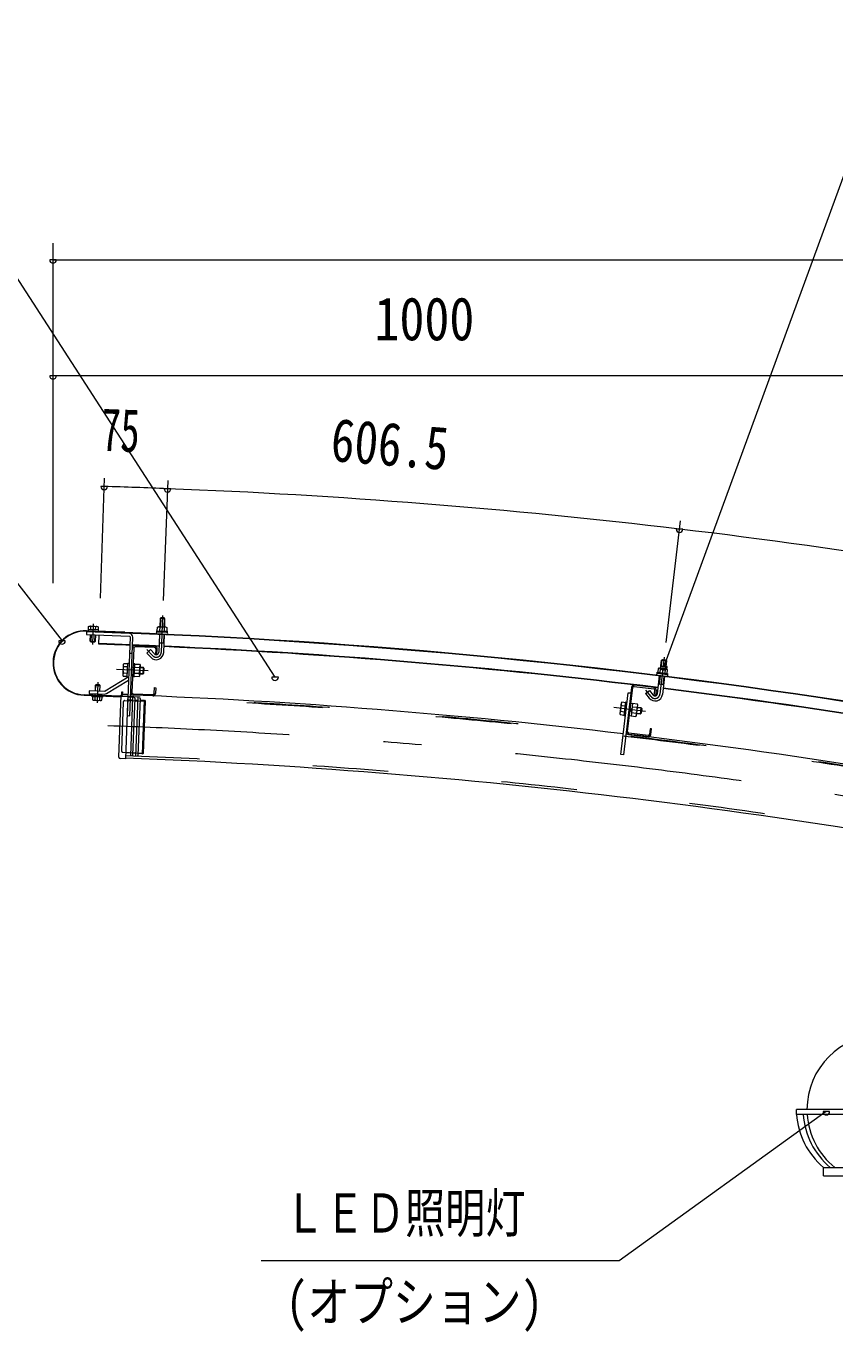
# Model space of a CAD drawing. Units: millimetres, scale not verified. Extents: x -32624 to 32629, y -14700 to 14700.
# Drawn here: x 15340 to 18756, y 5606 to 11123 of the extents above; entities that cross this region are included whole.
import ezdxf
from ezdxf.enums import TextEntityAlignment as Align

# ---------------------------------------------------------------- set-up
doc = ezdxf.new("R2010")
doc.units = ezdxf.units.MM
doc.header["$LTSCALE"] = 80
doc.linetypes.add('USER2', pattern=[10, 4, -6])
doc.linetypes.add('USER3', pattern=[24, 12, -5, 2, -5])
for name, color, linetype, lineweight in [('0-0_0', 7, 'Continuous', 18), ('0-6_2-0BOLD', 7, 'Continuous', 18), ('0-7_2-1HIDDEN', 3, 'USER2', 18), ('0-8_2-2CENTER', 3, 'USER3', 18), ('0-9_2-4THIN', 4, 'Continuous', 18), ('0-A_2-5DIM', 3, 'Continuous', 18)]:
    doc.layers.add(name, color=color, linetype=linetype, lineweight=lineweight)
doc.styles.add('ＭＳ ゴシック', font='')
doc.styles.get('ＭＳ ゴシック').set_extended_font_data('MS Gothic')

# ---------------------------------------------------------------- blocks, each defined once
blk = doc.blocks.new('ledl')
at = {"layer": '0-0_0'}
for p, q in [((14388.17, 13926.97), (14183.17, 13926.97)), ((14183.17, 13920.97), (14183.17, 13926.97)), ((14276.67, 13920.97), (14183.17, 13920.97)), ((14276.67, 13920.97), (14276.67, 13856.97)), ((14288.67, 13920.97), (14282.67, 13920.97)), ((14282.67, 13920.97), (14282.67, 13856.97)), ((14288.67, 13920.97), (14288.67, 13856.97)), ((14388.17, 13920.97), (14294.67, 13920.97)), ((14294.67, 13920.97), (14294.67, 13856.97)), ((14388.17, 13920.97), (14388.17, 13926.97)), ((14355.67, 13846.97), (14355.67, 13856.97)), ((14215.67, 13846.97), (14355.67, 13846.97)), ((14240.67, 13796.97), (14240.67, 13846.97)), ((14330.67, 13796.97), (14330.67, 13846.97)), ((14240.67, 13796.97), (14330.67, 13796.97))]:
    blk.add_line(p, q, dxfattribs=at)
blk.add_lwpolyline([(14215.67, 13846.97), (14215.67, 13856.97), (14355.67, 13856.97)], dxfattribs=at)
for start, end in [(0, 180), (183.82255, 231.05756), (308.94244, 356.17745)]:
    blk.add_arc((14285.67, 13926.97), 90, start, end, dxfattribs=at)
for centre, major_axis, start_param, end_param in [((14285.67, 13926.97), (102.47, 6.5), 3.1362923, 3.9034857), ((14293.67, 13926.97), (102.47, 6.5), 3.1362923, 3.9034857), ((14277.67, 13926.97), (-102.47, 6.5), 2.3796996, 3.146893), ((14285.67, 13926.97), (-102.47, 6.5), 2.3796996, 3.146893)]:
    blk.add_ellipse(centre, major_axis=major_axis, ratio=0.92312, start_param=start_param, end_param=end_param, dxfattribs=at)

msp = doc.modelspace()

# ---------------------------------------------------------------- linework, layer by layer
at = {"layer": '0-6_2-0BOLD'}
for p, q in [((15926.52, 8618.94), (15905.53, 8619.76)), ((15595.23, 8566.72), (15756.11, 8560.45)), ((15612.58, 8562.52), (15612.72, 8566.04)), ((15613.4, 8573.37), (15613.88, 8585.64)), ((15633.71, 8565.22), (15633.57, 8561.71)), ((15633.59, 8572.58), (15634.08, 8584.85)), ((15649.26, 8561.09), (15649.37, 8564.21)), ((15902.93, 8552.96), (15899.98, 8477.16)), ((15904.5, 8583.05), (15903.89, 8567.28)), ((15920.96, 8476.34), (15923.92, 8552.14)), ((15924.08, 8566.49), (15924.69, 8582.26)), ((15611.1, 8524.42), (15632.08, 8523.6)), ((15647.6, 8511.74), (15648.88, 8549.9)), ((15882.55, 8497.36), (15800.01, 8500.58)), ((15800.23, 8506.17), (15882.77, 8502.95)), ((15901.57, 8517.98), (15922.55, 8517.17)), ((15787.68, 8471.63), (15776.49, 8472.07)), ((15794.2, 8495.2), (15786.89, 8307.74)), ((15892.6, 8467.55), (15893.52, 8491.33)), ((18023.76, 8443.67), (18044.61, 8441.18)), ((15750.84, 8389.88), (15767.65, 8389.23)), ((15768.68, 8415.46), (15751.86, 8416.11)), ((15767.01, 8372.61), (15769.32, 8432.07)), ((15769.32, 8432.07), (15774.92, 8431.85)), ((15790.27, 8394.47), (15797.54, 8401.19)), ((15797.81, 8408.19), (15790.55, 8401.47)), ((15817.34, 8387.29), (15797.03, 8388.08)), ((15798.05, 8414.31), (15818.36, 8413.52)), ((15819.73, 8386.32), (15833.37, 8385.79)), ((18017.94, 8391.49), (18019.81, 8407.16)), ((18039.88, 8404.77), (18038.01, 8389.1)), ((15631.83, 8337.27), (15652.81, 8336.46)), ((15771.35, 8372.36), (15673.71, 8312.62)), ((15679.56, 8303.07), (15772.11, 8359.69)), ((15772.6, 8372.4), (15767.01, 8372.61)), ((15789.5, 8374.54), (15796.49, 8374.27)), ((17909.1, 8333.25), (17991.12, 8323.48)), ((17991.78, 8329.04), (17909.76, 8338.81)), ((18006.88, 8301.97), (18015.85, 8377.29)), ((18032.57, 8340.05), (18011.71, 8342.53)), ((18036.71, 8374.8), (18027.74, 8299.48)), ((15584.67, 8295.68), (15738.56, 8289.68)), ((15738.62, 8291.43), (15584.74, 8297.43)), ((15630.31, 8288.29), (15629.83, 8276.02)), ((15630.48, 8302.63), (15630.2, 8295.65)), ((15650.5, 8287.51), (15650.03, 8275.23)), ((15651.19, 8294.84), (15651.46, 8301.81)), ((15731.5, 8033.7), (15741.61, 8296.01)), ((15747.06, 8301.05), (15769.8, 8300.18)), ((15874.59, 8293.11), (15792.06, 8296.33)), ((15792.27, 8301.92), (15874.81, 8298.71)), ((15880.62, 8304.09), (15881.55, 8327.87)), ((17897.31, 8329.02), (17863.45, 8044.73)), ((17880.69, 8142.07), (17902.87, 8328.35)), ((17956.55, 8302.98), (17971.71, 8283.72)), ((17993.2, 8293.63), (17996.02, 8317.26)), ((17867.99, 8224.83), (17851.28, 8226.82)), ((17854.39, 8252.88), (17871.09, 8250.89)), ((17890.95, 8228.26), (17898.73, 8234.38)), ((17891.78, 8235.21), (17899.56, 8241.33)), ((17894.97, 8261.98), (17901.92, 8261.14)), ((17917.36, 8218.95), (17897.18, 8221.35)), ((17900.28, 8247.42), (17920.47, 8245.01)), ((17871.58, 8207.66), (17866.02, 8208.32)), ((17884.92, 8130.29), (17966.94, 8120.52)), ((17967.61, 8126.08), (17885.59, 8135.85))]:
    msp.add_line(p, q, dxfattribs=at)
for points in [[(15925.16, 8583.96), (15926.52, 8618.94), (15923.16, 8622.57), (15909.17, 8623.12), (15905.53, 8619.76), (15904.17, 8584.78)], [(15776.96, 8556.12), (15595.1, 8563.2), (15594.66, 8552.01), (15776.52, 8544.93)], [(15756.11, 8560.45), (15756.18, 8562.2), (15595.3, 8568.47)], [(15645.14, 8566.53), (15645.36, 8572.13), (15601.64, 8573.83), (15601.42, 8568.23)], [(15603.39, 8573.76), (15603.87, 8586.03), (15606.91, 8587.63), (15641.18, 8586.3), (15644.09, 8584.46), (15643.61, 8572.19)], [(15633.13, 8550.51), (15632.08, 8523.6), (15628.45, 8520.24), (15614.46, 8520.79), (15611.1, 8524.42), (15612.15, 8551.33)], [(15893.87, 8567.67), (15894.49, 8583.44), (15897.53, 8585.04), (15931.8, 8583.71), (15934.71, 8581.88), (15934.09, 8566.11)], [(15779.21, 8542.02), (15766.26, 8209.77), (15777.46, 8209.33), (15790.4, 8541.58)], [(15881.78, 8470.45), (15865.14, 8488.43), (15849.72, 8474.17), (15866.36, 8456.18)], [(15887.93, 8491.55), (15887, 8467.76), (15892.6, 8467.55)], [(18019.62, 8408.91), (18023.76, 8443.67), (18027.65, 8446.73), (18041.55, 8445.07), (18044.61, 8441.18), (18040.47, 8406.43)], [(15769.19, 8428.57), (15752.37, 8429.22), (15749.79, 8425.12), (15748.07, 8381.06), (15750.33, 8376.77), (15767.14, 8376.11)], [(15796.49, 8374.27), (15798.59, 8428.13), (15791.6, 8428.4)], [(15821.13, 8422.34), (15819.42, 8378.28), (15816.83, 8374.17), (15796.52, 8374.96)], [(15798.56, 8427.43), (15818.87, 8426.63), (15821.13, 8422.34)], [(15820.82, 8414.3), (15834.46, 8413.77), (15833.37, 8385.79), (15837.73, 8389.82), (15838.49, 8409.41), (15834.46, 8413.77)], [(18047.96, 8387.91), (18049.83, 8403.59), (18047.08, 8405.64), (18013.02, 8409.7), (18009.86, 8408.34), (18007.99, 8392.67)], [(15651.9, 8313), (15652.81, 8336.46), (15649.45, 8340.09), (15635.46, 8340.63), (15631.83, 8337.27), (15630.91, 8313.82)], [(15672.14, 8312.21), (15606.43, 8314.77), (15605.99, 8303.58), (15671.71, 8301.02)], [(15662.49, 8292.65), (15662.27, 8287.05), (15618.55, 8288.76), (15618.77, 8294.35)], [(15620.3, 8288.69), (15619.82, 8276.41), (15622.73, 8274.58), (15657, 8273.24), (15660.04, 8274.85), (15660.52, 8287.12)], [(15769.8, 8300.18), (15759.28, 8027.37), (15736.55, 8028.25)], [(15744.07, 8296.47), (15744.62, 8310.46), (15746.37, 8310.39), (15745.82, 8296.4)], [(15881.55, 8327.87), (15887.15, 8327.65), (15886.22, 8303.87)], [(17863.45, 8044.73), (17852.33, 8046.05), (17883.38, 8306.71), (17894.5, 8305.38)], [(17956.55, 8302.98), (17973.05, 8315.97), (17988.21, 8296.72)], [(18001.58, 8316.6), (17998.76, 8292.96), (17993.2, 8293.63)], [(17872.64, 8263.93), (17855.94, 8265.91), (17853.03, 8262.03), (17847.82, 8218.24), (17849.73, 8213.79), (17866.43, 8211.8)], [(17866.02, 8208.32), (17873.06, 8267.4), (17878.62, 8266.74)], [(17901.92, 8261.14), (17895.54, 8207.62), (17888.59, 8208.45)], [(17918.72, 8209.8), (17923.93, 8253.59), (17922.02, 8258.05), (17901.84, 8260.45)], [(17936.53, 8243.98), (17940.2, 8239.32), (17937.89, 8219.85), (17933.22, 8216.18), (17919.67, 8217.79)], [(17922.98, 8245.59), (17936.53, 8243.98), (17933.22, 8216.18)], [(17895.63, 8208.32), (17915.81, 8205.91), (17918.72, 8209.8)], [(17979.39, 8130.32), (17982.2, 8153.95), (17976.64, 8154.61), (17973.83, 8130.98)]]:
    msp.add_lwpolyline(points, dxfattribs=at)
for points in [[(15935.84, 8566.04), (15935.62, 8560.44), (15891.91, 8562.14), (15892.12, 8567.74)], [(18006.25, 8392.88), (18049.7, 8387.71), (18049.04, 8382.15), (18005.59, 8387.32)]]:
    msp.add_lwpolyline(points, close=True, dxfattribs=at)
for centre, radius, start, end in [((15589.99, 8432.07), 136.5, 87.76833, 267.76833), ((15589.99, 8432.07), 134.75, 87.76833, 267.76833), ((15608.62, 8579.39), 8.17, 49.92583, 87.76833), ((15622.85, 8556.41), 30.57, 68.47223, 107.06442), ((15638.83, 8578.22), 8.17, 87.76833, 125.61082), ((14753.49, -18066.75), 26644.27, 73.55577, 88.07326), ((14753.49, -18066.75), 26646.03, 73.55577, 88.07326), ((15776.41, 8542.12), 14, 357.76834, 87.76833), ((15892.64, 8558.61), 3.5, 87.76833, 267.76833), ((15899.24, 8576.8), 8.17, 49.92583, 87.76833), ((15913.47, 8553.82), 30.57, 68.47223, 107.06442), ((15929.45, 8575.62), 8.17, 87.76833, 125.61082), ((15934.61, 8556.98), 3.5, 267.76834, 87.76833), ((14753.49, -18066.75), 26593.53, 87.79245, 88.07326), ((14753.49, -18066.75), 26595.27, 87.79245, 88.07326), ((15776.41, 8542.12), 2.8, 357.76834, 87.76833), ((15799.8, 8494.98), 11.2, 87.76833, 177.76833), ((14753.49, -18066.75), 26593.53, 87.52702, 87.76833), ((14753.49, -18066.75), 26595.27, 87.52704, 87.76833), ((15799.8, 8494.98), 5.6, 87.76833, 177.76833), ((15882.33, 8491.76), 5.6, 357.76834, 87.76833), ((15882.33, 8491.76), 11.2, 357.76834, 87.76833), ((14753.49, -18066.75), 26593.53, 82.96655, 87.48178), ((14753.49, -18066.75), 26595.27, 82.96657, 87.4818), ((15889.49, 8477.57), 31.5, 222.76833, 357.76833), ((15889.49, 8477.57), 10.5, 222.76833, 357.76833), ((15758.25, 8383.02), 10.09, 137.20947, 177.76833), ((15785.63, 8401.66), 36.73, 156.83339, 198.70326), ((15759.78, 8422.37), 10.09, 177.76833, 218.32718), ((15783.57, 8401.74), 36.73, 336.8334, 18.70326), ((15809.42, 8381.03), 10.09, 357.76834, 38.32718), ((15810.95, 8420.38), 10.09, 317.20947, 357.76833), ((18006.05, 8383.74), 3.5, 83.20786, 263.20786), ((18014.07, 8401.35), 8.17, 45.36537, 83.20786), ((18026.43, 8377.31), 30.57, 63.91177, 102.50395), ((18044.09, 8397.77), 8.17, 83.20786, 121.05035), ((15769.89, 8374.74), 2.8, 301.45839, 357.76833), ((17908.43, 8327.69), 11.2, 83.20786, 173.20786), ((17908.43, 8327.69), 5.6, 83.20786, 173.20786), ((18047.75, 8378.77), 3.5, 263.20787, 83.20786), ((15625.08, 8282.66), 8.17, 267.76833, 305.61082), ((15641.06, 8304.47), 30.57, 248.47223, 287.06442), ((15672.25, 8315.01), 14, 267.76833, 301.45839), ((15672.25, 8315.01), 2.8, 267.76833, 301.45839), ((15738.83, 8296.68), 7, 267.76833, 357.76833), ((15738.83, 8296.68), 5.25, 267.76833, 357.76833), ((15746.86, 8295.8), 5.25, 87.79263, 177.79263), ((14753.49, -18066.75), 26383.53, 83.23218, 87.76833), ((15792.49, 8307.52), 11.2, 177.76833, 267.76833), ((15792.49, 8307.52), 5.6, 177.76833, 267.76833), ((15875.03, 8304.31), 11.2, 267.76833, 357.76833), ((15875.03, 8304.31), 5.6, 267.76833, 357.76833), ((17996.46, 8303.21), 31.5, 218.20786, 353.20786), ((17996.46, 8303.21), 10.5, 218.20786, 353.20786), ((17990.46, 8317.92), 5.6, 353.20787, 83.20786), ((17990.46, 8317.92), 11.2, 353.20787, 83.20786), ((14753.49, -18066.75), 26593.53, 78.4061, 82.92131), ((14753.49, -18066.75), 26595.27, 78.40611, 82.92133), ((15655.29, 8281.48), 8.17, 229.92583, 267.76833), ((17858.12, 8219.4), 10.09, 132.649, 173.20786), ((17886.9, 8235.79), 36.73, 152.27292, 194.14279), ((17862.77, 8258.49), 10.09, 173.20786, 213.76671), ((17884.85, 8236.04), 36.73, 332.27295, 14.14281), ((17913.63, 8252.44), 10.09, 312.64902, 353.20786), ((17908.97, 8213.34), 10.09, 353.20787, 33.76672), ((14753.49, -18066.75), 26383.53, 78.67172, 83.20786), ((17886.25, 8141.41), 11.2, 173.20786, 263.20786), ((17886.25, 8141.41), 5.6, 173.20786, 263.20786), ((17968.27, 8131.64), 11.2, 263.20786, 353.20786), ((17968.27, 8131.64), 5.6, 263.20786, 353.20786), ((15736.75, 8033.5), 5.25, 177.79263, 267.79263), ((14753.49, -18066.75), 26116.47, 78.35597, 87.79263)]:
    msp.add_arc(centre, radius, start, end, dxfattribs=at)
at = {"layer": '0-7_2-1HIDDEN'}
for p, q in [((15790.88, 8274.84), (15768.85, 8275.69)), ((15781.8, 8039.28), (15791.34, 8286.55)), ((15803.84, 8038.41), (15813.37, 8285.67)), ((15750.29, 8266.77), (15742.41, 8062.18)), ((15757.56, 8273.5), (15843.25, 8270.2)), ((15812.92, 8273.99), (15798.93, 8274.53)), ((15839.85, 8272.96), (15820.96, 8273.68)), ((15749.13, 8054.91), (15834.82, 8051.61)), ((15782.26, 8051.01), (15760.22, 8051.85)), ((15804.29, 8050.16), (15790.3, 8050.7)), ((15831.22, 8049.12), (15812.34, 8049.85))]:
    msp.add_line(p, q, dxfattribs=at)
for points in [[(15796.24, 8286.35), (15799.26, 8283.1), (15789.97, 8042.13), (15786.69, 8039.09)], [(15818.31, 8285.47), (15821.29, 8282.25), (15812.01, 8041.28), (15808.69, 8038.21)]]:
    msp.add_lwpolyline(points, dxfattribs=at)
msp.add_lwpolyline([(15834.77, 8050.38), (15831.14, 8047.02), (15839.93, 8275.05), (15843.29, 8271.42)], close=True, dxfattribs=at)
for centre, radius, start, end in [((14753.49, -18066.75), 26376.53, 73.77559, 88.07326), ((14753.49, -18066.75), 26373.72, 73.8364, 87.79263), ((15757.29, 8266.5), 7, 87.79263, 177.79263), ((15749.4, 8061.91), 7, 177.79263, 267.79263), ((14753.49, -18066.75), 26126.28, 78.3358, 87.79263)]:
    msp.add_arc(centre, radius, start, end, dxfattribs=at)
at = {"layer": '0-8_2-2CENTER'}
for p, q in [((15916.57, 8633.34), (15910.47, 8476.76)), ((15621.05, 8510.02), (15624.45, 8597.46)), ((15874.07, 8463.31), (15850.3, 8489.01)), ((18035.84, 8456.33), (18017.31, 8300.72)), ((15855.6, 8398.94), (15721.3, 8404.17)), ((15642.86, 8350.85), (15639.46, 8263.42)), ((17979.96, 8290.22), (17958.31, 8317.72)), ((17956.42, 8227.51), (17822.97, 8243.41))]:
    msp.add_line(p, q, dxfattribs=at)
for centre, radius, start, end in [((15889.49, 8477.57), 21, 222.76833, 357.76833), ((17996.46, 8303.21), 21, 218.20786, 353.20786), ((14753.49, -18066.75), 26250, 73.71976, 87.96529)]:
    msp.add_arc(centre, radius, start, end, dxfattribs=at)
at = {"layer": '0-9_2-4THIN'}
for p, q in [((15907.5, 8621.58), (15906.07, 8584.71)), ((15923.26, 8584.04), (15924.7, 8620.91)), ((15614.04, 8551.26), (15612.92, 8522.45)), ((15614.62, 8565.97), (15614.48, 8562.45)), ((15631.67, 8561.77), (15631.81, 8565.3)), ((15903.46, 8517.91), (15904.82, 8552.88)), ((15630.12, 8521.79), (15631.24, 8550.58)), ((15903.46, 8517.91), (15901.44, 8514.71)), ((18025.87, 8445.32), (18021.5, 8408.69)), ((18038.59, 8406.65), (18042.95, 8443.29)), ((15819.82, 8388.69), (15835.83, 8388.06)), ((15836.73, 8411.31), (15820.73, 8411.93)), ((15632.81, 8313.75), (15633.79, 8339.1)), ((15650.99, 8338.42), (15650, 8313.08)), ((18030.68, 8340.27), (18034.82, 8375.02)), ((18030.68, 8340.27), (18032.18, 8336.79)), ((15632.1, 8295.58), (15632.37, 8302.55)), ((15649.57, 8301.88), (15649.29, 8294.91)), ((17919.95, 8220.14), (17935.85, 8218.25)), ((17938.6, 8241.35), (17922.7, 8243.24))]:
    msp.add_line(p, q, dxfattribs=at)
for points in [[(15922.02, 8552.21), (15920.66, 8517.24), (15922.42, 8513.89)], [(18017.74, 8377.06), (18013.6, 8342.3), (18011.33, 8339.27)]]:
    msp.add_lwpolyline(points, dxfattribs=at)
at = {"layer": '0-A_2-5DIM'}
for p, q in [((19023.49, 11122.9), (18034.27, 8416.61)), ((15453.47, 8769.6), (15453.47, 10205.9)), ((15467.47, 10135.9), (15439.47, 10135.9)), ((15453.47, 10135.9), (22453.48, 10135.9)), ((15467.47, 9645.9), (15439.47, 9645.9)), ((22453.48, 9645.9), (15453.47, 9645.9)), ((15654.14, 8706.05), (15671.18, 9212.58)), ((15684.02, 9178.2), (15656.02, 9178.2)), ((15938.79, 9203.47), (15919.01, 8695.83)), ((15951.43, 9168.49), (15923.43, 9168.49)), ((18043.24, 8518.43), (18104.47, 9032.58)), ((18114.34, 8997.82), (18086.34, 8997.82)), ((15505.48, 8525.47), (15477.48, 8525.47)), ((18048.27, 8416.61), (18020.27, 8416.61)), ((16405.33, 8372.61), (16377.33, 8372.61)), ((18734.13, 6536.5), (18706.13, 6536.5))]:
    msp.add_line(p, q, dxfattribs=at)
for points in [[(16391.33, 8372.61), (14613.49, 11122.9), (12023.49, 11122.9)], [(10973.49, 9652.9), (14613.49, 9652.9), (15491.48, 8525.47)], [(18720.13, 6536.5), (17845.58, 5905.73), (16332.59, 5905.73)]]:
    msp.add_lwpolyline(points, dxfattribs=at)
for centre, radius, start, end in [((15453.47, 10135.9), 14, 180, 0), ((15453.47, 9645.9), 14, 180, 0), ((15670.02, 9178.2), 14, 180, 0), ((13979.42, -41075.15), 50281.77, 87.7683, 88.07321), ((15937.43, 9168.49), 14, 180, 0), ((14875.61, -18078.11), 27267.28, 83.20811, 87.76828), ((18100.34, 8997.82), 14, 180, 0), ((14874.91, -18084.19), 27273.4, 78.64737, 83.20816), ((15491.48, 8525.47), 14, 180, 0), ((18034.27, 8416.61), 14, 180, 0), ((16391.33, 8372.61), 14, 180, 0), ((18720.13, 6536.5), 14, 180, 0)]:
    msp.add_arc(centre, radius, start, end, dxfattribs=at)

# ---------------------------------------------------------------- block references
at = {"layer": '0-0_0', "xscale": 3.5, "yscale": 3.5}
msp.add_blockref('ledl', (-31046.36, -42198.45), dxfattribs=at)

# ---------------------------------------------------------------- texts
at = {"layer": '0-0_0', "style": 'ＭＳ ゴシック', "width": 0.8}
msp.add_text('(オプション)', height=165.8, dxfattribs=at).set_placement((16437.63, 5600.52), align=Align.BOTTOM_LEFT)
at = {"layer": '0-A_2-5DIM', "color": 7, "style": 'ＭＳ ゴシック'}
for s, height, width, p in [('1000', 182.3, 0.85, (16811.47, 9740.77)), ('ＬＥＤ照明灯', 165.8, 0.75, (16431.85, 5975.73))]:
    msp.add_text(s, height=height, dxfattribs=dict(at, width=width)).set_placement(p, align=Align.BOTTOM_LEFT)
for s, rotation, width, p in [('75', 357.921, 0.65, (15653.27, 9273.92)), ('606.5', 355.488, 0.8, (16618.06, 9231.61))]:
    msp.add_text(s, height=182.3, rotation=rotation, dxfattribs=dict(at, width=width)).set_placement(p, align=Align.BOTTOM_LEFT)

doc.saveas('drawing.dxf')
